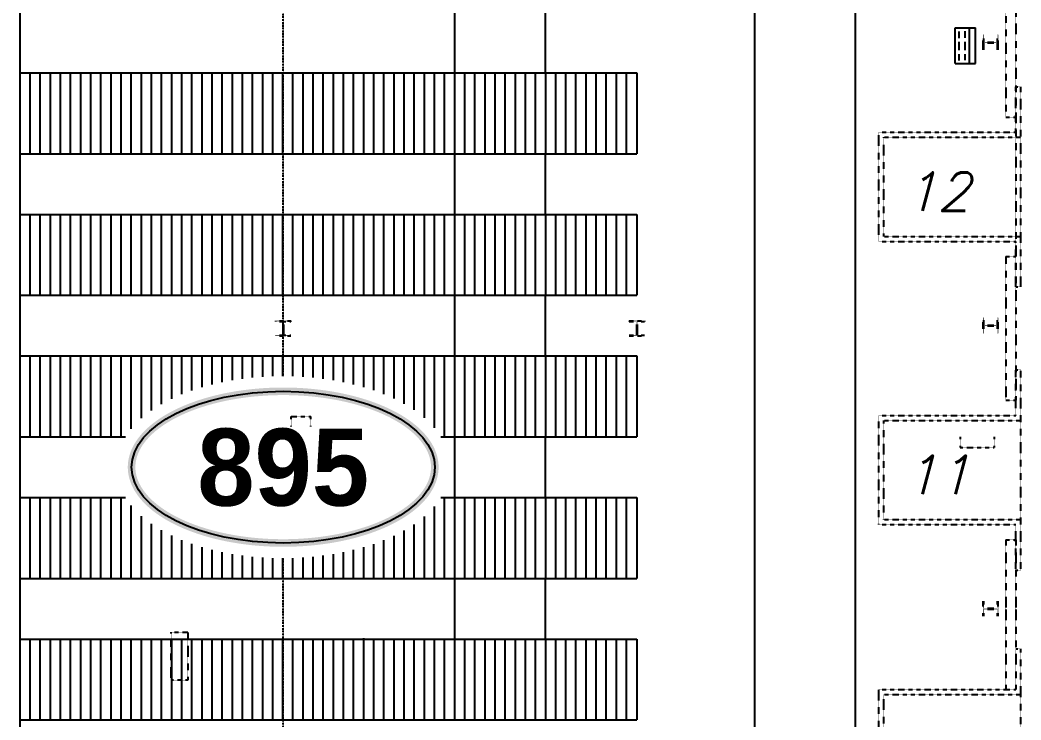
# Model space of a CAD drawing. Header units: millimetres. Extents: x -1732 to 458256, y -4349 to 130988.
# Drawn here: x 124281 to 144088, y 86930 to 100773 of the extents above; entities that cross this region are included whole.
import ezdxf
from ezdxf.enums import TextEntityAlignment as Align

# ---------------------------------------------------------------- set-up
doc = ezdxf.new("R2010")
doc.units = ezdxf.units.MM
doc.header["$LTSCALE"] = 0.01
doc.header["$MEASUREMENT"] = 0
doc.linetypes.add('CENTER2', pattern=[28.575, 19.05, -3.175, 3.175, -3.175])
doc.linetypes.add('PHANTOM2', pattern=[31.75, 15.875, -3.175, 3.175, -3.175, 3.175, -3.175])
for name, color, linetype in [('CHARIOTS', 251, 'CONTINUOUS'), ('E-E-DIS-EQP', 251, 'PHANTOM2'), ('F-E-EQP', 251, 'CONTINUOUS'), ('F-E-EQP-AXE', 251, 'CENTER2'), ('F-E-EQP-TXT-MV2', 251, 'CONTINUOUS'), ('S-E-ACI', 251, 'PHANTOM2'), ('S-E-BET', 251, 'PHANTOM2')]:
    doc.layers.add(name, color=color, linetype=linetype)
doc.styles.add('CONTOUR', font='BOLD.SHX', dxfattribs={"height": 1600})
doc.styles.add('ROMANS', font='ROMANS.SHX', dxfattribs={"width": 0.75, "oblique": 15})

msp = doc.modelspace()

# ---------------------------------------------------------------- hatches: boundary and pattern name
at = {"layer": 'F-E-EQP-TXT-MV2', "linetype": 'Continuous'}
h = msp.add_hatch(color=256, dxfattribs=at)
edge = h.paths.add_edge_path(flags=16)
edge.add_spline(control_points=[(126564.15801, 91930.11947), (126564.15801, 91895.67741), (126566.79174, 91861.23432), (126577.35608, 91792.3554), (126585.28793, 91757.91814), (126606.51917, 91689.11189), (126619.82012, 91654.74275), (126651.8551, 91586.21462), (126670.59015, 91552.0564), (126713.5119, 91484.16147), (126737.69891, 91450.42573), (126791.47592, 91383.62774), (126821.06578, 91350.56625), (126885.53141, 91285.38189), (126920.40686, 91253.25947), (126995.26645, 91190.21323), (127035.25027, 91159.28962), (127120.09953, 91098.88603), (127164.96471, 91069.40613), (127259.30893, 91012.116), (127308.78775, 90984.30579), (127412.0577, 90930.56093), (127465.84867, 90904.62627), (127577.41282, 90854.81838), (127635.18589, 90830.94513), (127754.35961, 90785.42639), (127815.76016, 90763.7809), (127941.81288, 90722.865), (128006.46496, 90703.59459), (128138.62617, 90667.55758), (128206.13522, 90650.79098), (128343.59978, 90619.87188), (128413.55522, 90605.7194), (128555.48838, 90580.12058), (128627.46603, 90568.67425), (128798.28817, 90545.06805), (128897.77999, 90534.04277), (129098.55638, 90517.16932), (129199.84058, 90511.32114), (129403.09429, 90504.86944), (129505.06342, 90504.26592), (129708.57269, 90508.31047), (129810.11247, 90512.95855), (130011.65304, 90527.45268), (130111.65346, 90537.29872), (130309.02066, 90562.07463), (130406.38707, 90577.00449), (130597.41789, 90611.77364), (130691.08194, 90631.61291), (130873.67678, 90675.96626), (130962.6072, 90700.48035), (131134.75146, 90753.88837), (131217.9649, 90782.78233), (131377.75081, 90844.59398), (131454.32284, 90877.51173), (131599.9728, 90946.95209), (131669.05015, 90983.47477), (131787.65381, 91053.02089), (131838.49188, 91085.54834), (131934.15354, 91152.42529), (131978.97669, 91186.77466), (132062.29203, 91256.95917), (132100.78365, 91292.79392), (132171.19573, 91365.59037), (132203.11564, 91402.55122), (132260.2376, 91477.2358), (132285.43952, 91514.95811), (132329.08416, 91590.82981), (132347.52781, 91628.97754), (132377.71045, 91705.44075), (132389.45173, 91743.75549), (132406.33206, 91820.41101), (132411.4737, 91858.75331), (132415.22622, 91935.43259), (132413.83789, 91973.77295), (132404.51244, 92050.44997), (132396.57353, 92088.78944), (132374.05419, 92165.39662), (132359.47105, 92203.66479), (132323.57075, 92279.9382), (132302.25185, 92317.94213), (132252.86023, 92393.38958), (132224.78712, 92430.83146), (132161.97229, 92504.80079), (132127.23093, 92541.32708), (132051.26772, 92613.09922), (132010.04644, 92648.34446), (131921.39826, 92717.2032), (131873.97187, 92750.81645), (131773.2579, 92816.08658), (131719.97071, 92847.74341), (131607.93547, 92908.80668), (131549.18771, 92938.21314), (131426.67766, 92994.51262), (131362.91558, 93021.40566), (131230.86193, 93072.44536), (131162.57052, 93096.59204), (131021.97638, 93141.93534), (130949.67378, 93163.13197), (130801.60377, 93202.40006), (130725.83649, 93220.47152), (130571.40767, 93253.34236), (130492.74626, 93268.14173), (130333.11963, 93294.34954), (130252.15454, 93305.75797), (130088.52672, 93325.09307), (130005.86412, 93333.01973), (129839.45902, 93345.32856), (129755.71667, 93349.71073), (129587.77714, 93354.89602), (129503.58012, 93355.69914), (129335.35945, 93353.72003), (129251.33595, 93350.93778), (129084.08934, 93341.80985), (129000.86637, 93335.46416), (128835.84238, 93319.25944), (128754.0415, 93309.40041), (128592.47357, 93286.24728), (128512.70666, 93272.95317), (128355.80467, 93243.03619), (128278.66972, 93226.41331), (128127.61164, 93189.97314), (128053.68863, 93170.15584), (127909.61222, 93127.48928), (127839.45895, 93104.64001), (127703.45338, 93056.10037), (127637.60125, 93030.40997), (127510.69837, 92976.40782), (127449.64782, 92948.09604), (127332.81245, 92889.10056), (127277.02787, 92858.41685), (127171.14623, 92794.95753), (127121.04949, 92762.18194), (127026.9142, 92694.84972), (126982.8761, 92660.29323), (126901.16584, 92589.73889), (126863.49424, 92553.74146), (126794.74629, 92480.66596), (126763.67046, 92443.58879), (126708.2478, 92368.71654), (126683.901, 92330.92292), (126641.96444, 92254.94673), (126624.37357, 92216.76576), (126595.8847, 92140.26103), (126584.98429, 92101.93777), (126569.77324, 92025.27431), (126565.46013, 91986.93229), (126564.24226, 91942.4349), (126564.15801, 91936.27719), (126564.15801, 91930.11947)], knot_values=[0, 0, 0, 0, 0.07653791, 0.07653791, 0.1530758201, 0.1530758201, 0.2296137301, 0.2296137301, 0.3061516401, 0.3061516401, 0.3826895501, 0.3826895501, 0.4592274602, 0.4592274602, 0.5357653702, 0.5357653702, 0.6123032802, 0.6123032802, 0.6888411903, 0.6888411903, 0.7653791003, 0.7653791003, 0.8419170103, 0.8419170103, 0.9184549203, 0.9184549203, 0.9949928304, 0.9949928304, 1.0715307404, 1.0715307404, 1.1480686504, 1.1480686504, 1.2246065605, 1.2246065605, 1.3011444705, 1.3011444705, 1.4042708289, 1.4042708289, 1.5073971874, 1.5073971874, 1.6105235458, 1.6105235458, 1.7136499042, 1.7136499042, 1.8167762627, 1.8167762627, 1.9199026211, 1.9199026211, 2.0230289795, 2.0230289795, 2.126155338, 2.126155338, 2.2292816964, 2.2292816964, 2.3324080548, 2.3324080548, 2.4355344133, 2.4355344133, 2.5207336817, 2.5207336817, 2.6059329501, 2.6059329501, 2.6911322186, 2.6911322186, 2.776331487, 2.776331487, 2.8615307555, 2.8615307555, 2.9467300239, 2.9467300239, 3.0319292923, 3.0319292923, 3.1171285608, 3.1171285608, 3.2023278292, 3.2023278292, 3.2875270976, 3.2875270976, 3.3727263661, 3.3727263661, 3.4579256345, 3.4579256345, 3.5431249029, 3.5431249029, 3.6283241714, 3.6283241714, 3.7135234398, 3.7135234398, 3.7987227083, 3.7987227083, 3.8839219767, 3.8839219767, 3.9691212451, 3.9691212451, 4.0543205136, 4.0543205136, 4.139519782, 4.139519782, 4.2247190504, 4.2247190504, 4.3099183189, 4.3099183189, 4.3951175873, 4.3951175873, 4.4803168557, 4.4803168557, 4.5655161242, 4.5655161242, 4.6507153926, 4.6507153926, 4.7359146611, 4.7359146611, 4.8211139295, 4.8211139295, 4.9063131979, 4.9063131979, 4.9915124664, 4.9915124664, 5.0767117348, 5.0767117348, 5.1619110032, 5.1619110032, 5.2471102717, 5.2471102717, 5.3323095401, 5.3323095401, 5.4175088085, 5.4175088085, 5.502708077, 5.502708077, 5.5879073454, 5.5879073454, 5.6731066139, 5.6731066139, 5.7583058823, 5.7583058823, 5.8435051507, 5.8435051507, 5.9287044192, 5.9287044192, 6.0139036876, 6.0139036876, 6.099102956, 6.099102956, 6.1843022245, 6.1843022245, 6.2695014929, 6.2695014929, 6.2831853072, 6.2831853072, 6.2831853072, 6.2831853072], degree=3, periodic=0)
edge = h.paths.add_edge_path()
edge.add_spline(control_points=[(126414.15801, 91930.11947), (126414.15801, 91900.65934), (126415.73728, 91871.1994), (126422.03894, 91812.43191), (126426.76115, 91783.12467), (126439.30451, 91724.80488), (126447.12539, 91695.7925), (126465.79991, 91638.18679), (126476.65328, 91609.59347), (126501.31293, 91552.92944), (126515.119, 91524.85864), (126554.04556, 91453.93138), (126581.19525, 91411.50587), (126642.09159, 91328.37045), (126675.83815, 91287.65934), (126749.60536, 91208.14731), (126789.62635, 91169.34567), (126889.53245, 91081.61079), (126951.65675, 91033.46083), (127085.5594, 90941.20597), (127157.33868, 90897.10113), (127309.70699, 90813.32526), (127390.29633, 90773.65466), (127559.35203, 90699.12379), (127647.8183, 90664.26397), (127831.60424, 90599.70431), (127926.92359, 90570.00487), (128123.30779, 90516.07579), (128224.3722, 90491.84644), (128431.06593, 90449.11714), (128536.69475, 90430.61741), (128751.27821, 90399.54916), (128860.23233, 90386.9808), (129080.18447, 90367.91397), (129191.18194, 90361.4156), (129413.91253, 90354.56098), (129525.64507, 90354.20475), (129748.52802, 90359.63842), (129859.67785, 90365.4283), (130080.08511, 90383.08993), (130189.34197, 90394.9616), (130404.67743, 90424.65581), (130510.75549, 90442.4782), (130718.48841, 90483.87924), (130820.14278, 90507.45768), (131017.84007, 90560.11771), (131113.88256, 90589.19901), (131299.23891, 90652.56049), (131388.55244, 90686.84028), (131559.41661, 90760.25321), (131640.96713, 90799.38588), (131795.36119, 90882.13042), (131868.20498, 90925.74184), (132004.33041, 91017.05519), (132067.61289, 91064.75701), (132183.83381, 91163.85796), (132236.77373, 91215.25809), (132323.50273, 91312.32437), (132359.01825, 91357.47943), (132421.985, 91449.78559), (132449.43574, 91496.93877), (132490.34331, 91581.52505), (132505.57406, 91618.61486), (132530.90324, 91693.53199), (132541.00069, 91731.35932), (132555.91745, 91807.47621), (132560.73581, 91845.76503), (132565.01509, 91922.48064), (132564.47567, 91960.90613), (132558.0477, 92037.5538), (132552.15964, 92075.77474), (132535.1283, 92151.69566), (132523.98602, 92189.39503), (132496.60188, 92264.00793), (132480.36095, 92300.92157), (132442.96607, 92373.75777), (132421.81266, 92409.68083), (132374.7872, 92480.37932), (132348.9153, 92515.15529), (132292.64482, 92583.43448), (132262.24617, 92616.93809), (132172.56107, 92707.29896), (132108.77045, 92762.72233), (131968.88086, 92868.77328), (131892.77987, 92919.40144), (131743.77894, 93006.87897), (131672.6772, 93044.58435), (131523.57229, 93116.08473), (131445.56909, 93149.87944), (131283.41663, 93213.28055), (131199.26753, 93242.88668), (131025.64047, 93297.65667), (130936.16275, 93322.82031), (130752.75141, 93368.48281), (130658.81807, 93388.98151), (130467.41589, 93425.12899), (130369.94738, 93440.77764), (130172.43329, 93467.08161), (130072.38806, 93477.73683), (129870.70678, 93493.95535), (129769.07109, 93499.5186), (129565.21231, 93505.50138), (129462.9896, 93505.9209), (129258.96657, 93501.6123), (129157.16663, 93496.88419), (128954.99437, 93482.32429), (128854.62241, 93472.49254), (128656.29592, 93447.81638), (128558.34174, 93432.97204), (128365.81451, 93398.40693), (128271.24179, 93378.68626), (128086.40482, 93334.54702), (127996.14088, 93310.1286), (127820.80281, 93256.81053), (127735.72895, 93227.91108), (127571.59798, 93165.88017), (127492.54105, 93132.74896), (127341.20999, 93062.52905), (127268.93587, 93025.44066), (127131.87269, 92947.59754), (127067.08337, 92906.84308), (126945.63131, 92821.96679), (126888.96794, 92777.84495), (126784.36123, 92686.53561), (126736.41692, 92639.34737), (126649.81802, 92542.21866), (126611.16269, 92492.27607), (126551.87278, 92402.37163), (126529.1413, 92362.91727), (126489.60293, 92282.8484), (126472.79699, 92242.23313), (126445.34948, 92160.12431), (126434.70944, 92118.63081), (126419.78058, 92035.13286), (126415.49315, 91993.12974), (126414.24684, 91944.09918), (126414.15801, 91937.10933), (126414.15801, 91930.11947)], knot_values=[0, 0, 0, 0, 0.0535638656, 0.0535638656, 0.1071277312, 0.1071277312, 0.1606915968, 0.1606915968, 0.2142554624, 0.2142554624, 0.2678193281, 0.2678193281, 0.3510755973, 0.3510755973, 0.4343318666, 0.4343318666, 0.5175881359, 0.5175881359, 0.627780904, 0.627780904, 0.737973672, 0.737973672, 0.84816644, 0.84816644, 0.9583592081, 0.9583592081, 1.0685519761, 1.0685519761, 1.1787447442, 1.1787447442, 1.2889375122, 1.2889375122, 1.3991302802, 1.3991302802, 1.5093230483, 1.5093230483, 1.6195158163, 1.6195158163, 1.7297085844, 1.7297085844, 1.8399013524, 1.8399013524, 1.9500941204, 1.9500941204, 2.0602868885, 2.0602868885, 2.1704796565, 2.1704796565, 2.2806724246, 2.2806724246, 2.3908651926, 2.3908651926, 2.5010579606, 2.5010579606, 2.6112507287, 2.6112507287, 2.7214434967, 2.7214434967, 2.8128903506, 2.8128903506, 2.9043372045, 2.9043372045, 2.9741279175, 2.9741279175, 3.0439186305, 3.0439186305, 3.1137093434, 3.1137093434, 3.1835000564, 3.1835000564, 3.2532907694, 3.2532907694, 3.3230814824, 3.3230814824, 3.3928721954, 3.3928721954, 3.4626629084, 3.4626629084, 3.5324536214, 3.5324536214, 3.6022443344, 3.6022443344, 3.7246448493, 3.7246448493, 3.8470453642, 3.8470453642, 3.9478848034, 3.9478848034, 4.0487242427, 4.0487242427, 4.1495636819, 4.1495636819, 4.2504031212, 4.2504031212, 4.3512425604, 4.3512425604, 4.4520819997, 4.4520819997, 4.5529214389, 4.5529214389, 4.6537608782, 4.6537608782, 4.7546003174, 4.7546003174, 4.8554397567, 4.8554397567, 4.9562791959, 4.9562791959, 5.0571186351, 5.0571186351, 5.1579580744, 5.1579580744, 5.2587975136, 5.2587975136, 5.3596369529, 5.3596369529, 5.4604763921, 5.4604763921, 5.5613158314, 5.5613158314, 5.6621552706, 5.6621552706, 5.7629947099, 5.7629947099, 5.8638341491, 5.8638341491, 5.9646735884, 5.9646735884, 6.0411243106, 6.0411243106, 6.1175750329, 6.1175750329, 6.1940257551, 6.1940257551, 6.2704764774, 6.2704764774, 6.2831853072, 6.2831853072, 6.2831853072, 6.2831853072], degree=3, periodic=0)

# ---------------------------------------------------------------- linework, layer by layer
at = {"layer": 'CHARIOTS', "linetype": 'Continuous'}
msp.add_lwpolyline([(140816, 29724), (140816, 121145), (138816, 121145), (138816, 50189), (129489.15801, 50189), (129489.15801, 48514.618), (138816, 48514.618), (138816, 29724)], close=True, dxfattribs=at)
at = {"layer": 'E-E-DIS-EQP'}
for p, q in [((129644.15801, 92931.78228), (130034.15801, 92931.78228)), ((129644.15801, 92731.78228), (129644.15801, 92931.78228)), ((130034.15801, 92731.78228), (130034.15801, 92931.78228)), ((142884.15801, 92531.78228), (142884.15801, 92321.78228)), ((143554.15801, 92531.78228), (143554.15801, 92321.78228)), ((142884.15801, 92321.78228), (143554.15801, 92321.78228))]:
    msp.add_line(p, q, dxfattribs=at)
msp.add_lwpolyline([(127275.22361, 88669.19913), (127600.22361, 88669.19913), (127600.22361, 87714.19913), (127275.22361, 87714.19913)], close=True, dxfattribs=at)
at = {"layer": 'F-E-EQP'}
for p, q in [((124281.47637, 66731.42332), (124281.47637, 117320.15454)), ((132875.58868, 100929.9003), (132875.58868, 99729.92404)), ((134675.53022, 100929.9003), (134675.53022, 99729.92404)), ((142785.41193, 100616.51713), (143185.40707, 100616.51713)), ((142785.41193, 99916.52565), (142785.41193, 100616.51713)), ((142867.67135, 100416.2361), (142867.67135, 100548.14745)), ((142983.83673, 100419.39078), (142983.83673, 100552.82917)), ((143070.14695, 99915.47409), (143070.14695, 100615.62102)), ((143185.40707, 99916.52565), (143185.40707, 100616.51713)), ((142867.67135, 100177.65085), (142867.67135, 100342.47145)), ((142983.83673, 100176.08723), (142983.83673, 100344.02593)), ((142867.67135, 99975.1204), (142867.67135, 100100.73153)), ((142983.83673, 99976.67488), (142983.83673, 100097.54941)), ((142785.41193, 99916.52565), (143185.40707, 99916.52565)), ((124281.47637, 99729.92404), (136488.20431, 99729.92404)), ((124483.129, 98129.97093), (124483.129, 99729.92404)), ((124683.14486, 98129.97093), (124683.14486, 99729.92404)), ((124883.12414, 98129.97093), (124883.12414, 99729.92404)), ((125083.13085, 98129.97093), (125083.13085, 99729.92404)), ((125283.11013, 98129.97093), (125283.11013, 99729.92404)), ((125483.12599, 98129.97093), (125483.12599, 99729.92404)), ((125683.10527, 98129.97093), (125683.10527, 99729.92404)), ((125883.11198, 98129.97093), (125883.11198, 99729.92404)), ((126083.09126, 98129.97093), (126083.09126, 99729.92404)), ((126283.09797, 98129.97093), (126283.09797, 99729.92404)), ((126483.08639, 98129.97093), (126483.08639, 99729.92404)), ((126683.09311, 98129.97093), (126683.09311, 99729.92404)), ((126883.07239, 98129.97093), (126883.07239, 99729.92404)), ((127083.0791, 98129.97093), (127083.0791, 99729.92404)), ((127283.05838, 98129.97093), (127283.05838, 99729.92404)), ((127483.07423, 98129.97093), (127483.07423, 99729.92404)), ((127683.05351, 98129.97093), (127683.05351, 99729.92404)), ((127883.06023, 98129.97093), (127883.06023, 99729.92404)), ((128083.03951, 98129.97093), (128083.03951, 99729.92404)), ((128283.05536, 98129.97093), (128283.05536, 99729.92404)), ((128483.03464, 98129.97093), (128483.03464, 99729.92404)), ((128683.04135, 98129.97093), (128683.04135, 99729.92404)), ((128883.02063, 98129.97093), (128883.02063, 99729.92404)), ((129083.03649, 98129.97093), (129083.03649, 99729.92404)), ((129283.01577, 98129.97093), (129283.01577, 99729.92404)), ((129483.02248, 98129.97093), (129483.02248, 99729.92404)), ((129683.00176, 98129.97093), (129683.00176, 99729.92404)), ((129883.00847, 98129.97093), (129883.00847, 99729.92404)), ((130082.9969, 98129.97093), (130082.9969, 99729.92404)), ((130283.00361, 98129.97093), (130283.00361, 99729.92404)), ((130482.98289, 98129.97093), (130482.98289, 99729.92404)), ((130682.9896, 98129.97093), (130682.9896, 99729.92404)), ((130882.96888, 98129.97093), (130882.96888, 99729.92404)), ((131082.98474, 98129.97093), (131082.98474, 99729.92404)), ((131282.96402, 98129.97093), (131282.96402, 99729.92404)), ((131482.97073, 98129.97093), (131482.97073, 99729.92404)), ((131682.95001, 98129.97093), (131682.95001, 99729.92404)), ((131882.96587, 98129.97093), (131882.96587, 99729.92404)), ((132082.94515, 98129.97093), (132082.94515, 99729.92404)), ((132282.95186, 98129.97093), (132282.95186, 99729.92404)), ((132482.93114, 98129.97093), (132482.93114, 99729.92404)), ((132682.94699, 98129.97093), (132682.94699, 99729.92404)), ((132882.92627, 98129.97093), (132882.92627, 99729.92404)), ((133082.93299, 98129.97093), (133082.93299, 99729.92404)), ((133282.91227, 98129.97093), (133282.91227, 99729.92404)), ((133482.91898, 98129.97093), (133482.91898, 99729.92404)), ((133682.89826, 98129.97093), (133682.89826, 99729.92404)), ((133882.91411, 98129.97093), (133882.91411, 99729.92404)), ((134082.89339, 98129.97093), (134082.89339, 99729.92404)), ((134282.90011, 98129.97093), (134282.90011, 99729.92404)), ((134482.87939, 98129.97093), (134482.87939, 99729.92404)), ((134682.89524, 98129.97093), (134682.89524, 99729.92404)), ((134882.87452, 98129.97093), (134882.87452, 99729.92404)), ((135082.88123, 98129.97093), (135082.88123, 99729.92404)), ((135282.86051, 98129.97093), (135282.86051, 99729.92404)), ((135482.87637, 98129.97093), (135482.87637, 99729.92404)), ((135682.85565, 98129.97093), (135682.85565, 99729.92404)), ((135882.86236, 98129.97093), (135882.86236, 99729.92404)), ((136082.84164, 98129.97093), (136082.84164, 99729.92404)), ((136282.84835, 98129.97093), (136282.84835, 99729.92404)), ((136488.20431, 99729.92404), (136488.20431, 98129.97093)), ((124281.47637, 98129.97093), (136488.20431, 98129.97093)), ((132875.58868, 98129.97093), (132875.58868, 96929.99466)), ((134675.53022, 98129.97093), (134675.53022, 96929.99466)), ((124281.47637, 96929.99466), (136488.20431, 96929.99466)), ((124483.129, 95330.04155), (124483.129, 96929.99466)), ((124683.14486, 95330.04155), (124683.14486, 96929.99466)), ((124883.12414, 95330.04155), (124883.12414, 96929.99466)), ((125083.13085, 95330.04155), (125083.13085, 96929.99466)), ((125283.11013, 95330.04155), (125283.11013, 96929.99466)), ((125483.12599, 95330.04155), (125483.12599, 96929.99466)), ((125683.10527, 95330.04155), (125683.10527, 96929.99466)), ((125883.11198, 95330.04155), (125883.11198, 96929.99466)), ((126083.09126, 95330.04155), (126083.09126, 96929.99466)), ((126283.09797, 95330.04155), (126283.09797, 96929.99466)), ((126483.08639, 95330.04155), (126483.08639, 96929.99466)), ((126683.09311, 95330.04155), (126683.09311, 96929.99466)), ((126883.07239, 95330.04155), (126883.07239, 96929.99466)), ((127083.0791, 95330.04155), (127083.0791, 96929.99466)), ((127283.05838, 95330.04155), (127283.05838, 96929.99466)), ((127483.07423, 95330.04155), (127483.07423, 96929.99466)), ((127683.05351, 95330.04155), (127683.05351, 96929.99466)), ((127883.06023, 95330.04155), (127883.06023, 96929.99466)), ((128083.03951, 95330.04155), (128083.03951, 96929.99466)), ((128283.05536, 95330.04155), (128283.05536, 96929.99466)), ((128483.03464, 95330.04155), (128483.03464, 96929.99466)), ((128683.04135, 95330.04155), (128683.04135, 96929.99466)), ((128883.02063, 95330.04155), (128883.02063, 96929.99466)), ((129083.03649, 95330.04155), (129083.03649, 96929.99466)), ((129283.01577, 95330.04155), (129283.01577, 96929.99466)), ((129483.02248, 95330.04155), (129483.02248, 96929.99466)), ((129683.00176, 95330.04155), (129683.00176, 96929.99466)), ((129883.00847, 95330.04155), (129883.00847, 96929.99466)), ((130082.9969, 95330.04155), (130082.9969, 96929.99466)), ((130283.00361, 95330.04155), (130283.00361, 96929.99466)), ((130482.98289, 95330.04155), (130482.98289, 96929.99466)), ((130682.9896, 95330.04155), (130682.9896, 96929.99466)), ((130882.96888, 95330.04155), (130882.96888, 96929.99466)), ((131082.98474, 95330.04155), (131082.98474, 96929.99466)), ((131282.96402, 95330.04155), (131282.96402, 96929.99466)), ((131482.97073, 95330.04155), (131482.97073, 96929.99466)), ((131682.95001, 95330.04155), (131682.95001, 96929.99466)), ((131882.96587, 95330.04155), (131882.96587, 96929.99466)), ((132082.94515, 95330.04155), (132082.94515, 96929.99466)), ((132282.95186, 95330.04155), (132282.95186, 96929.99466)), ((132482.93114, 95330.04155), (132482.93114, 96929.99466)), ((132682.94699, 95330.04155), (132682.94699, 96929.99466)), ((132882.92627, 95330.04155), (132882.92627, 96929.99466)), ((133082.93299, 95330.04155), (133082.93299, 96929.99466)), ((133282.91227, 95330.04155), (133282.91227, 96929.99466)), ((133482.91898, 95330.04155), (133482.91898, 96929.99466)), ((133682.89826, 95330.04155), (133682.89826, 96929.99466)), ((133882.91411, 95330.04155), (133882.91411, 96929.99466)), ((134082.89339, 95330.04155), (134082.89339, 96929.99466)), ((134282.90011, 95330.04155), (134282.90011, 96929.99466)), ((134482.87939, 95330.04155), (134482.87939, 96929.99466)), ((134682.89524, 95330.04155), (134682.89524, 96929.99466)), ((134882.87452, 95330.04155), (134882.87452, 96929.99466)), ((135082.88123, 95330.04155), (135082.88123, 96929.99466)), ((135282.86051, 95330.04155), (135282.86051, 96929.99466)), ((135482.87637, 95330.04155), (135482.87637, 96929.99466)), ((135682.85565, 95330.04155), (135682.85565, 96929.99466)), ((135882.86236, 95330.04155), (135882.86236, 96929.99466)), ((136082.84164, 95330.04155), (136082.84164, 96929.99466)), ((136282.84835, 95330.04155), (136282.84835, 96929.99466)), ((136488.20431, 96929.99466), (136488.20431, 95330.04155)), ((124281.47637, 95330.04155), (136488.20431, 95330.04155)), ((132875.58868, 95330.04155), (132875.58868, 94130.06529)), ((134675.53022, 95330.04155), (134675.53022, 94130.06529)), ((124281.47637, 94130.06529), (136488.20431, 94130.06529)), ((124483.129, 92530.11217), (124483.129, 94130.06529)), ((124683.14486, 92530.11217), (124683.14486, 94130.06529)), ((124883.12414, 92530.11217), (124883.12414, 94130.06529)), ((125083.13085, 92530.11217), (125083.13085, 94130.06529)), ((125283.11013, 92530.11217), (125283.11013, 94130.06529)), ((125483.12599, 92530.11217), (125483.12599, 94130.06529)), ((125683.10527, 92530.11217), (125683.10527, 94130.06529)), ((125883.11198, 92530.11217), (125883.11198, 94130.06529)), ((126083.09126, 92530.11217), (126083.09126, 94130.06529)), ((126283.09797, 92530.11217), (126283.09797, 94130.06529)), ((126483.08639, 92691.39984), (126483.08639, 94130.06529)), ((126683.09311, 92896.7818), (126683.09311, 94130.06529)), ((126883.07239, 93052.7358), (126883.07239, 94130.06529)), ((127083.0791, 93178.6314), (127083.0791, 94130.06529)), ((127283.05838, 93283.28844), (127283.05838, 94130.06529)), ((127483.07423, 93371.66431), (127483.07423, 94130.06529)), ((127683.05351, 93446.78539), (127683.05351, 94130.06529)), ((127883.06023, 93510.71633), (127883.06023, 94130.06529)), ((128083.03951, 93564.86612), (128083.03951, 94130.06529)), ((128283.05536, 93610.28138), (128283.05536, 94130.06529)), ((128483.03464, 93647.70287), (128483.03464, 94130.06529)), ((128683.04135, 93677.70575), (128683.04135, 94130.06529)), ((128883.02063, 93700.6956), (128883.02063, 94130.06529)), ((129083.03649, 93716.97626), (129083.03649, 94130.06529)), ((129283.01577, 93726.74332), (129283.01577, 94130.06529)), ((129483.02248, 93730.11633), (129483.02248, 94130.06529)), ((129683.00176, 93727.1343), (129683.00176, 94130.06529)), ((129883.00847, 93717.76176), (129883.00847, 94130.06529)), ((130082.9969, 93701.88769), (130082.9969, 94130.06529)), ((130283.00361, 93679.3147), (130283.00361, 94130.06529)), ((130482.98289, 93649.75731), (130482.98289, 94130.06529)), ((130682.9896, 93612.80079), (130682.9896, 94130.06529)), ((130882.96888, 93567.90429), (130882.96888, 94130.06529)), ((131082.98474, 93514.30845), (131082.98474, 94130.06529)), ((131282.96402, 93451.02265), (131282.96402, 94130.06529)), ((131482.97073, 93376.63043), (131482.97073, 94130.06529)), ((131682.95001, 93289.15904), (131682.95001, 94130.06529)), ((131882.96587, 93185.60075), (131882.96587, 94130.06529)), ((132082.94515, 93061.22383), (132082.94515, 94130.06529)), ((132282.95186, 92907.48552), (132282.95186, 94130.06529)), ((132482.93114, 92706.16533), (132482.93114, 94130.06529)), ((132682.94699, 92530.11217), (132682.94699, 94130.06529)), ((132882.92627, 92530.11217), (132882.92627, 94130.06529)), ((133082.93299, 92530.11217), (133082.93299, 94130.06529)), ((133282.91227, 92530.11217), (133282.91227, 94130.06529)), ((133482.91898, 92530.11217), (133482.91898, 94130.06529)), ((133682.89826, 92530.11217), (133682.89826, 94130.06529)), ((133882.91411, 92530.11217), (133882.91411, 94130.06529)), ((134082.89339, 92530.11217), (134082.89339, 94130.06529)), ((134282.90011, 92530.11217), (134282.90011, 94130.06529)), ((134482.87939, 92530.11217), (134482.87939, 94130.06529)), ((134682.89524, 92530.11217), (134682.89524, 94130.06529)), ((134882.87452, 92530.11217), (134882.87452, 94130.06529)), ((135082.88123, 92530.11217), (135082.88123, 94130.06529)), ((135282.86051, 92530.11217), (135282.86051, 94130.06529)), ((135482.87637, 92530.11217), (135482.87637, 94130.06529)), ((135682.85565, 92530.11217), (135682.85565, 94130.06529)), ((135882.86236, 92530.11217), (135882.86236, 94130.06529)), ((136082.84164, 92530.11217), (136082.84164, 94130.06529)), ((136282.84835, 92530.11217), (136282.84835, 94130.06529)), ((136488.20431, 94130.06529), (136488.20431, 92530.11217)), ((124281.47637, 92530.11217), (126367.33104, 92530.11217)), ((132610.98494, 92530.11217), (136488.20431, 92530.11217)), ((132875.58868, 92530.09389), (132875.58868, 91330.12677)), ((134675.53022, 92530.09389), (134675.53022, 91330.12677)), ((124281.47637, 91330.13591), (126367.3254, 91330.13591)), ((124483.129, 89730.17365), (124483.129, 91330.13591)), ((124683.14486, 89730.17365), (124683.14486, 91330.13591)), ((124883.12414, 89730.17365), (124883.12414, 91330.13591)), ((125083.13085, 89730.17365), (125083.13085, 91330.13591)), ((125283.11013, 89730.17365), (125283.11013, 91330.13591)), ((125483.12599, 89730.17365), (125483.12599, 91330.13591)), ((125683.10527, 89730.17365), (125683.10527, 91330.13591)), ((125883.11198, 89730.17365), (125883.11198, 91330.13591)), ((126083.09126, 89730.17365), (126083.09126, 91330.13591)), ((126283.09797, 89730.17365), (126283.09797, 91330.13591)), ((132610.99061, 91330.13591), (136488.20431, 91330.13591)), ((132682.94699, 89730.17365), (132682.94699, 91330.12677)), ((132882.92627, 89730.17365), (132882.92627, 91330.12677)), ((133082.93299, 89730.17365), (133082.93299, 91330.12677)), ((133282.91227, 89730.17365), (133282.91227, 91330.12677)), ((133482.91898, 89730.17365), (133482.91898, 91330.12677)), ((133682.89826, 89730.17365), (133682.89826, 91330.12677)), ((133882.91411, 89730.17365), (133882.91411, 91330.12677)), ((134082.89339, 89730.17365), (134082.89339, 91330.12677)), ((134282.90011, 89730.17365), (134282.90011, 91330.12677)), ((134482.87939, 89730.17365), (134482.87939, 91330.12677)), ((134682.89524, 89730.17365), (134682.89524, 91330.12677)), ((134882.87452, 89730.17365), (134882.87452, 91330.12677)), ((135082.88123, 89730.17365), (135082.88123, 91330.12677)), ((135282.86051, 89730.17365), (135282.86051, 91330.12677)), ((135482.87637, 89730.17365), (135482.87637, 91330.12677)), ((135682.85565, 89730.17365), (135682.85565, 91330.12677)), ((135882.86236, 89730.17365), (135882.86236, 91330.12677)), ((136082.84164, 89730.17365), (136082.84164, 91330.12677)), ((136282.84835, 89730.17365), (136282.84835, 91330.12677)), ((136488.20431, 91330.13591), (136488.20431, 89730.17365)), ((126483.08639, 89730.17365), (126483.08639, 91168.8392)), ((132482.93114, 89730.17365), (132482.93114, 91154.07334)), ((126683.09311, 89730.17365), (126683.09311, 90963.45738)), ((132282.95186, 89730.17365), (132282.95186, 90952.75278)), ((126883.07239, 89730.17365), (126883.07239, 90807.50362)), ((132082.94515, 89730.17365), (132082.94515, 90799.01467)), ((127083.0791, 89730.17365), (127083.0791, 90681.60775)), ((127283.05838, 89730.17365), (127283.05838, 90576.95054)), ((131682.95001, 89730.17365), (131682.95001, 90571.07983)), ((131882.96587, 89730.17365), (131882.96587, 90674.638)), ((127483.07423, 89730.17365), (127483.07423, 90488.57463)), ((127683.05351, 89730.17365), (127683.05351, 90413.45355)), ((127883.06023, 89730.17365), (127883.06023, 90349.52252)), ((131082.98474, 89730.17365), (131082.98474, 90345.9305)), ((131282.96402, 89730.17365), (131282.96402, 90409.21624)), ((131482.97073, 89730.17365), (131482.97073, 90483.60857)), ((128083.03951, 89730.17365), (128083.03951, 90295.37282)), ((128283.05536, 89730.17365), (128283.05536, 90249.95766)), ((128483.03464, 89730.17365), (128483.03464, 90212.53584)), ((128683.04135, 89730.17365), (128683.04135, 90182.53315)), ((128883.02063, 89730.17365), (128883.02063, 90159.54348)), ((129082.99991, 89730.17365), (129082.99991, 90143.26479)), ((129283.00663, 89730.17365), (129283.00663, 90133.49595)), ((129482.98591, 89730.17365), (129482.98591, 90130.1227)), ((129683.00176, 89730.17365), (129683.00176, 90133.10442)), ((129882.98104, 89730.17365), (129882.98104, 90142.47552)), ((130082.98775, 89730.17365), (130082.98775, 90158.35033)), ((130282.96703, 89730.17365), (130282.96703, 90180.91939)), ((130482.98289, 89730.17365), (130482.98289, 90210.48162)), ((130682.96217, 89730.17365), (130682.96217, 90247.43247)), ((130882.96888, 89730.17365), (130882.96888, 90292.33465)), ((130882.97803, 89730.17365), (130882.97803, 90183.44234)), ((124281.47637, 89730.17365), (136488.20431, 89730.17365)), ((132875.58868, 89730.17365), (132875.58868, 88530.20653)), ((134675.53022, 89730.17365), (134675.53022, 88530.20653)), ((131082.98474, 86930.24428), (131082.98474, 88550.06659)), ((124281.47637, 88530.20653), (136488.20431, 88530.20653)), ((124483.129, 86930.24428), (124483.129, 88530.20653)), ((124683.14486, 86930.24428), (124683.14486, 88530.20653)), ((124883.12414, 86930.24428), (124883.12414, 88530.20653)), ((125083.13085, 86930.24428), (125083.13085, 88530.20653)), ((125283.11013, 86930.24428), (125283.11013, 88530.20653)), ((125483.12599, 86930.24428), (125483.12599, 88530.20653)), ((125683.10527, 86930.24428), (125683.10527, 88530.20653)), ((125883.11198, 86930.24428), (125883.11198, 88530.20653)), ((126083.09126, 86930.24428), (126083.09126, 88530.20653)), ((126283.09797, 86930.24428), (126283.09797, 88530.20653)), ((126483.08639, 86930.24428), (126483.08639, 88530.20653)), ((126683.09311, 86930.24428), (126683.09311, 88530.20653)), ((126883.07239, 86930.24428), (126883.07239, 88530.20653)), ((127083.0791, 86930.24428), (127083.0791, 88530.20653)), ((127283.05838, 86930.24428), (127283.05838, 88530.20653)), ((127483.07423, 86930.24428), (127483.07423, 88530.20653)), ((127683.05351, 86930.24428), (127683.05351, 88530.20653)), ((127883.06023, 86930.24428), (127883.06023, 88530.20653)), ((128083.03951, 86930.24428), (128083.03951, 88530.20653)), ((128283.05536, 86930.24428), (128283.05536, 88530.20653)), ((128483.03464, 86930.24428), (128483.03464, 88530.20653)), ((128683.04135, 86930.24428), (128683.04135, 88530.20653)), ((128883.02063, 86930.24428), (128883.02063, 88530.20653)), ((129083.03649, 86930.24428), (129083.03649, 88530.20653)), ((129283.01577, 86930.24428), (129283.01577, 88530.20653)), ((129483.02248, 86930.24428), (129483.02248, 88530.20653)), ((129683.00176, 86930.24428), (129683.00176, 88530.20653)), ((129883.00847, 86930.24428), (129883.00847, 88530.20653)), ((130082.9969, 86930.24428), (130082.9969, 88530.20653)), ((130283.00361, 86930.24428), (130283.00361, 88530.20653)), ((130482.98289, 86930.24428), (130482.98289, 88530.20653)), ((130682.9896, 86930.24428), (130682.9896, 88530.20653)), ((130882.96888, 86930.24428), (130882.96888, 88530.20653)), ((131282.96402, 86930.24428), (131282.96402, 88530.20653)), ((131482.97073, 86930.24428), (131482.97073, 88530.20653)), ((131682.95001, 86930.24428), (131682.95001, 88530.20653)), ((131882.96587, 86930.24428), (131882.96587, 88530.20653)), ((132082.94515, 86930.24428), (132082.94515, 88530.20653)), ((132282.95186, 86930.24428), (132282.95186, 88530.20653)), ((132482.93114, 86930.24428), (132482.93114, 88530.20653)), ((132682.94699, 86930.24428), (132682.94699, 88530.20653)), ((132882.92627, 86930.24428), (132882.92627, 88530.20653)), ((133082.93299, 86930.24428), (133082.93299, 88530.20653)), ((133282.91227, 86930.24428), (133282.91227, 88530.20653)), ((133482.91898, 86930.24428), (133482.91898, 88530.20653)), ((133682.89826, 86930.24428), (133682.89826, 88530.20653)), ((133882.91411, 86930.24428), (133882.91411, 88530.20653)), ((134082.89339, 86930.24428), (134082.89339, 88530.20653)), ((134282.90011, 86930.24428), (134282.90011, 88530.20653)), ((134482.87939, 86930.24428), (134482.87939, 88530.20653)), ((134682.89524, 86930.24428), (134682.89524, 88530.20653)), ((134882.87452, 86930.24428), (134882.87452, 88530.20653)), ((135082.88123, 86930.24428), (135082.88123, 88530.20653)), ((135282.86051, 86930.24428), (135282.86051, 88530.20653)), ((135482.87637, 86930.24428), (135482.87637, 88530.20653)), ((135682.85565, 86930.24428), (135682.85565, 88530.20653)), ((135882.86236, 86930.24428), (135882.86236, 88530.20653)), ((136082.84164, 86930.24428), (136082.84164, 88530.20653)), ((136282.84835, 86930.24428), (136282.84835, 88530.20653)), ((136488.20431, 88530.20653), (136488.20431, 86930.24428)), ((124281.47637, 86930.24428), (136488.20431, 86930.24428))]:
    msp.add_line(p, q, dxfattribs=at)
at = {"layer": 'F-E-EQP-AXE'}
for p, q in [((129489.15801, 93730.11933), (129489.15801, 118129.2922)), ((129489.15801, 85055.43857), (129489.15801, 90130.11968))]:
    msp.add_line(p, q, dxfattribs=at)
at = {"layer": 'F-E-EQP-TXT-MV2'}
msp.add_ellipse((129489.15801, 91930.11947), major_axis=(-3000, 0), ratio=0.5, dxfattribs=at)
at = {"layer": 'S-E-ACI'}
for p, q in [((143338.03871, 100481.08414), (143353.04402, 100481.08414)), ((143338.03871, 100181.11522), (143338.03871, 100481.08414)), ((143353.04402, 100338.58404), (143353.04402, 100481.08414)), ((143623.01147, 100338.58404), (143623.01147, 100481.08414)), ((143623.01147, 100481.08414), (143638.01678, 100481.08414)), ((143638.01678, 100181.11522), (143638.01678, 100481.08414)), ((143353.04402, 100338.58404), (143623.01147, 100338.58404)), ((143353.04402, 100323.58788), (143623.01147, 100323.58788)), ((143353.04402, 100181.11522), (143353.04402, 100323.58788)), ((143623.01147, 100181.11522), (143623.01147, 100323.58788)), ((143338.03871, 100181.11522), (143353.04402, 100181.11522)), ((143623.01147, 100181.11522), (143638.01678, 100181.11522)), ((143338.03871, 94881.08414), (143353.04402, 94881.08414)), ((143338.03871, 94581.11522), (143338.03871, 94881.08414)), ((143353.04402, 94738.58404), (143353.04402, 94881.08414)), ((143623.01147, 94738.58404), (143623.01147, 94881.08414)), ((143623.01147, 94881.08414), (143638.01678, 94881.08414)), ((143638.01678, 94581.11522), (143638.01678, 94881.08414)), ((129338.41927, 94824.57037), (129638.42476, 94824.57037)), ((129338.41927, 94824.57037), (129338.41927, 94809.56507)), ((129338.41927, 94809.56507), (129480.91936, 94809.56507)), ((129480.91936, 94809.56507), (129480.91936, 94539.57018)), ((129495.92467, 94809.56507), (129638.42476, 94809.56507)), ((129495.92467, 94809.56507), (129495.92467, 94539.57018)), ((129638.42476, 94824.57037), (129638.42476, 94809.56507)), ((136338.23356, 94824.57037), (136638.22991, 94824.57037)), ((136338.23356, 94824.57037), (136338.23356, 94809.56507)), ((136338.23356, 94809.56507), (136480.76109, 94809.56507)), ((136480.76109, 94809.56507), (136480.76109, 94539.57018)), ((136495.76639, 94809.56507), (136638.22991, 94809.56507)), ((136495.76639, 94809.56507), (136495.76639, 94539.57018)), ((136638.22991, 94824.57037), (136638.22991, 94809.56507)), ((143353.04402, 94738.58404), (143623.01147, 94738.58404)), ((143353.04402, 94723.58788), (143623.01147, 94723.58788)), ((143353.04402, 94581.11522), (143353.04402, 94723.58788)), ((143623.01147, 94581.11522), (143623.01147, 94723.58788)), ((129338.41927, 94539.57018), (129338.41927, 94524.56488)), ((129338.41927, 94539.57018), (129480.91936, 94539.57018)), ((129338.41927, 94524.56488), (129638.42476, 94524.56488)), ((129495.92467, 94539.57018), (129638.42476, 94539.57018)), ((129638.42476, 94539.57018), (129638.42476, 94524.56488)), ((136338.23356, 94539.57018), (136338.23356, 94524.56488)), ((136338.23356, 94539.57018), (136480.76109, 94539.57018)), ((136338.23356, 94524.56488), (136638.22991, 94524.56488)), ((136495.76639, 94539.57018), (136638.22991, 94539.57018)), ((136638.22991, 94539.57018), (136638.22991, 94524.56488)), ((143338.03871, 94581.11522), (143353.04402, 94581.11522)), ((143623.01147, 94581.11522), (143638.01678, 94581.11522)), ((143338.03871, 89281.08414), (143353.04402, 89281.08414)), ((143338.03871, 88981.11522), (143338.03871, 89281.08414)), ((143353.04402, 89138.58404), (143353.04402, 89281.08414)), ((143353.04402, 89138.58404), (143623.01147, 89138.58404)), ((143623.01147, 89138.58404), (143623.01147, 89281.08414)), ((143623.01147, 89281.08414), (143638.01678, 89281.08414)), ((143638.01678, 88981.11522), (143638.01678, 89281.08414)), ((143338.03871, 88981.11522), (143353.04402, 88981.11522)), ((143353.04402, 89123.58788), (143623.01147, 89123.58788)), ((143353.04402, 88981.11522), (143353.04402, 89123.58788)), ((143623.01147, 88981.11522), (143623.01147, 89123.58788)), ((143623.01147, 88981.11522), (143638.01678, 88981.11522))]:
    msp.add_line(p, q, dxfattribs=at)
at = {"layer": 'S-E-BET'}
for p, q in [((143988.02167, 113276.8149), (143988.02167, 93254.60958)), ((143788.01495, 101694.38442), (143788.01495, 98854.46833)), ((143988.02167, 98554.47198), (143988.02167, 99454.47018)), ((143988.02167, 99454.47018), (144088.01131, 99454.47018)), ((144088.01131, 95494.5604), (144088.01131, 99454.47018)), ((143788.01495, 98854.46833), (143988.02167, 98854.46833)), ((141275.08831, 96394.53117), (141275.08831, 98554.47198)), ((141275.08831, 98554.47198), (143988.02167, 98554.47198)), ((141375.07795, 96494.52081), (141375.07795, 98454.4732)), ((141375.07795, 98454.4732), (144088.01131, 98454.4732)), ((141375.07795, 96494.52081), (144088.01131, 96494.52081)), ((141275.08831, 96394.53117), (143988.02167, 96394.53117)), ((143988.02167, 95494.5604), (143988.02167, 96394.53117)), ((143788.01495, 96094.52567), (143788.01495, 93254.60958)), ((143788.01495, 96094.52567), (143988.02167, 96094.52567)), ((143988.02167, 95494.5604), (144088.01131, 95494.5604)), ((143988.02167, 92954.60409), (143988.02167, 93854.61143)), ((143988.02167, 93854.61143), (144088.01131, 93854.61143)), ((144088.01131, 89894.70165), (144088.01131, 93854.61143)), ((143788.01495, 93254.60958), (143988.02167, 93254.60958)), ((141275.08831, 92954.60409), (143988.02167, 92954.60409)), ((141275.08831, 90794.66327), (141275.08831, 92954.60409)), ((141375.07795, 92854.61445), (144088.01131, 92854.61445)), ((141375.07795, 90894.66205), (141375.07795, 92854.61445)), ((141275.08831, 90794.66327), (143988.02167, 90794.66327)), ((141375.07795, 90894.66205), (144088.01131, 90894.66205)), ((143988.02167, 89894.70165), (143988.02167, 90794.66327)), ((143788.01495, 90494.66692), (143788.01495, 89074.7043)), ((143788.01495, 90494.66692), (143988.02167, 90494.66692)), ((143988.02167, 90494.66692), (143988.02167, 89131.09968)), ((143988.02167, 89894.70165), (144088.01131, 89894.70165)), ((143788.01495, 89157.21519), (143788.01495, 87532.28581)), ((143988.02167, 89157.21519), (143988.02167, 87532.28581)), ((143988.02167, 88337.25442), (144088.01131, 88337.25442)), ((144088.01131, 84377.34463), (144088.01131, 88337.25442)), ((141275.08831, 85182.28581), (141275.08831, 87532.28581)), ((141275.08831, 87532.28581), (143988.02167, 87532.28581)), ((141375.07795, 85282.27545), (141375.07795, 87432.29617)), ((141375.07795, 87432.29617), (144088.01131, 87432.29617))]:
    msp.add_line(p, q, dxfattribs=at)

# ---------------------------------------------------------------- texts
at = {"layer": 'F-E-EQP-TXT-MV2', "style": 'ROMANS', "oblique": 15}
for s, p in [('12', (142431.54777, 97379.47198)), ('11', (142431.54777, 91779.60409))]:
    msp.add_text(s, height=762, dxfattribs=at).set_placement(p, align=Align.MIDDLE)
at = {"layer": 'F-E-EQP-TXT-MV2', "style": 'CONTOUR'}
msp.add_text('895', height=1524, dxfattribs=at).set_placement((129489.15801, 91930.11947), align=Align.MIDDLE_CENTER)

doc.saveas('drawing.dxf')
